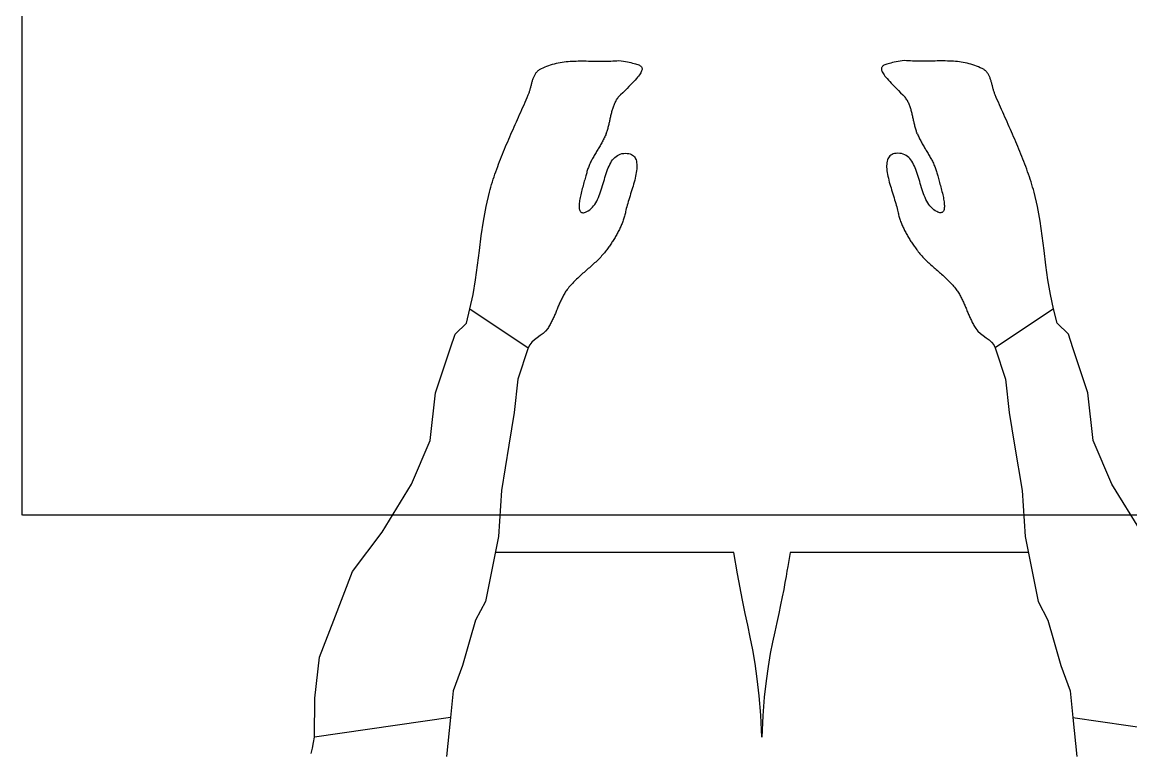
# Model space of a CAD drawing. Header units: millimetres. Extents: x -155 to 94595, y -3153 to 63413.
# Drawn here: x 89565 to 90160, y 43900 to 44292 of the extents above; entities that cross this region are included whole.
import ezdxf

# ---------------------------------------------------------------- set-up
doc = ezdxf.new("R2010")
doc.units = ezdxf.units.MM
doc.linetypes.add('TRATTEGGIATA2', pattern=[0.375, 0.25, -0.125])
doc.layers.add('5', color=1, linetype='TRATTEGGIATA2')
doc.layers.add('int', color=185, linetype='Continuous')

msp = doc.modelspace()

# ---------------------------------------------------------------- linework, layer by layer
at = {"layer": '5'}
msp.add_lwpolyline([(90164.86, 44026.989), (89564.86, 44026.989), (89564.86, 44926.989), (90164.86, 44926.989)], close=True, dxfattribs=at)
at = {"layer": 'int'}
for p, q in [((89843.848, 44266.809), (89844.814, 44267.295)), ((89844.814, 44267.295), (89845.789, 44267.741)), ((89845.789, 44267.741), (89846.775, 44268.151)), ((89846.775, 44268.151), (89847.77, 44268.524)), ((89847.77, 44268.524), (89848.775, 44268.864)), ((89848.775, 44268.864), (89849.788, 44269.17)), ((89849.788, 44269.17), (89850.81, 44269.446)), ((89850.81, 44269.446), (89851.84, 44269.692)), ((89851.84, 44269.692), (89852.877, 44269.91)), ((89852.877, 44269.91), (89853.921, 44270.102)), ((89853.921, 44270.102), (89854.972, 44270.269)), ((89854.972, 44270.269), (89856.03, 44270.413)), ((89856.03, 44270.413), (89857.093, 44270.535)), ((89857.093, 44270.535), (89858.162, 44270.636)), ((89858.162, 44270.636), (89859.235, 44270.719)), ((89859.235, 44270.719), (89860.314, 44270.785)), ((89860.314, 44270.785), (89861.396, 44270.835)), ((89861.396, 44270.835), (89862.482, 44270.872)), ((89862.482, 44270.872), (89863.572, 44270.896)), ((89863.572, 44270.896), (89864.665, 44270.909)), ((89864.665, 44270.909), (89865.76, 44270.913)), ((89865.76, 44270.913), (89866.857, 44270.909)), ((89866.857, 44270.909), (89867.956, 44270.898)), ((89867.956, 44270.898), (89869.056, 44270.883)), ((89869.056, 44270.883), (89870.157, 44270.865)), ((89870.157, 44270.865), (89871.258, 44270.846)), ((89871.258, 44270.846), (89872.359, 44270.826)), ((89872.359, 44270.826), (89873.46, 44270.808)), ((89873.46, 44270.808), (89874.56, 44270.793)), ((89874.56, 44270.793), (89875.659, 44270.783)), ((89875.659, 44270.783), (89876.756, 44270.779)), ((89876.756, 44270.779), (89877.851, 44270.783)), ((89877.851, 44270.783), (89878.944, 44270.796)), ((89878.944, 44270.796), (89880.033, 44270.82)), ((89880.033, 44270.82), (89881.12, 44270.856)), ((89881.12, 44270.856), (89882.202, 44270.906)), ((89882.202, 44270.906), (89883.281, 44270.972)), ((89883.281, 44270.972), (89884.354, 44271.055)), ((89884.354, 44271.055), (89885.423, 44271.157)), ((89885.423, 44271.157), (89886.674, 44270.948)), ((89886.674, 44270.948), (89887.858, 44270.748)), ((89887.858, 44270.748), (89888.977, 44270.556)), ((89888.977, 44270.556), (89890.03, 44270.368)), ((89890.03, 44270.368), (89891.017, 44270.183)), ((89891.017, 44270.183), (89891.938, 44269.999)), ((89891.938, 44269.999), (89892.793, 44269.814)), ((89892.793, 44269.814), (89893.582, 44269.626)), ((89893.582, 44269.626), (89894.305, 44269.433)), ((89894.305, 44269.433), (89894.962, 44269.233)), ((89894.962, 44269.233), (89895.553, 44269.025)), ((89895.553, 44269.025), (89896.077, 44268.805)), ((89896.077, 44268.805), (89896.536, 44268.572)), ((89896.536, 44268.572), (89896.928, 44268.323)), ((89896.928, 44268.323), (89897.254, 44268.058)), ((89897.254, 44268.058), (89897.514, 44267.774)), ((89897.514, 44267.774), (89897.707, 44267.469)), ((89897.707, 44267.469), (89897.834, 44267.141)), ((89897.834, 44267.141), (89897.895, 44266.788)), ((90026.562, 44267.141), (90026.501, 44266.788)), ((90026.689, 44267.469), (90026.562, 44267.141)), ((90026.882, 44267.774), (90026.689, 44267.469)), ((90027.142, 44268.058), (90026.882, 44267.774)), ((90027.468, 44268.323), (90027.142, 44268.058)), ((90027.86, 44268.572), (90027.468, 44268.323)), ((90028.319, 44268.805), (90027.86, 44268.572)), ((90028.843, 44269.025), (90028.319, 44268.805)), ((90029.434, 44269.233), (90028.843, 44269.025)), ((90030.091, 44269.433), (90029.434, 44269.233)), ((90030.814, 44269.626), (90030.091, 44269.433)), ((90031.603, 44269.814), (90030.814, 44269.626)), ((90032.458, 44269.999), (90031.603, 44269.814)), ((90033.379, 44270.183), (90032.458, 44269.999)), ((90034.366, 44270.368), (90033.379, 44270.183)), ((90035.419, 44270.556), (90034.366, 44270.368)), ((90036.538, 44270.748), (90035.419, 44270.556)), ((90037.723, 44270.948), (90036.538, 44270.748)), ((90038.973, 44271.157), (90037.723, 44270.948)), ((90040.042, 44271.055), (90038.973, 44271.157)), ((90041.116, 44270.972), (90040.042, 44271.055)), ((90042.194, 44270.906), (90041.116, 44270.972)), ((90043.276, 44270.856), (90042.194, 44270.906)), ((90044.363, 44270.82), (90043.276, 44270.856)), ((90045.452, 44270.796), (90044.363, 44270.82)), ((90046.545, 44270.783), (90045.452, 44270.796)), ((90047.64, 44270.779), (90046.545, 44270.783)), ((90048.737, 44270.783), (90047.64, 44270.779)), ((90049.836, 44270.793), (90048.737, 44270.783)), ((90050.936, 44270.808), (90049.836, 44270.793)), ((90052.037, 44270.826), (90050.936, 44270.808)), ((90053.138, 44270.846), (90052.037, 44270.826)), ((90054.24, 44270.865), (90053.138, 44270.846)), ((90055.34, 44270.883), (90054.24, 44270.865)), ((90056.441, 44270.898), (90055.34, 44270.883)), ((90057.539, 44270.909), (90056.441, 44270.898)), ((90058.637, 44270.913), (90057.539, 44270.909)), ((90059.732, 44270.909), (90058.637, 44270.913)), ((90060.824, 44270.896), (90059.732, 44270.909)), ((90061.914, 44270.872), (90060.824, 44270.896)), ((90063, 44270.835), (90061.914, 44270.872)), ((90064.083, 44270.785), (90063, 44270.835)), ((90065.161, 44270.719), (90064.083, 44270.785)), ((90066.234, 44270.636), (90065.161, 44270.719)), ((90067.303, 44270.535), (90066.234, 44270.636)), ((90068.366, 44270.413), (90067.303, 44270.535)), ((90069.424, 44270.269), (90068.366, 44270.413)), ((90070.475, 44270.102), (90069.424, 44270.269)), ((90071.519, 44269.91), (90070.475, 44270.102)), ((90072.556, 44269.692), (90071.519, 44269.91)), ((90073.586, 44269.446), (90072.556, 44269.692)), ((90074.608, 44269.17), (90073.586, 44269.446)), ((90075.621, 44268.864), (90074.608, 44269.17)), ((90076.626, 44268.524), (90075.621, 44268.864)), ((90077.621, 44268.151), (90076.626, 44268.524)), ((90078.607, 44267.741), (90077.621, 44268.151)), ((90079.583, 44267.295), (90078.607, 44267.741)), ((90080.548, 44266.809), (90079.583, 44267.295)), ((89839.255, 44261.008), (89839.395, 44261.413)), ((89839.395, 44261.413), (89839.541, 44261.81)), ((89839.541, 44261.81), (89839.696, 44262.201)), ((89839.696, 44262.201), (89839.86, 44262.583)), ((89839.86, 44262.583), (89840.032, 44262.956)), ((89840.032, 44262.956), (89840.215, 44263.32)), ((89840.215, 44263.32), (89840.409, 44263.673)), ((89840.409, 44263.673), (89840.614, 44264.015)), ((89840.614, 44264.015), (89840.831, 44264.344)), ((89840.831, 44264.344), (89841.062, 44264.661)), ((89841.062, 44264.661), (89841.306, 44264.964)), ((89841.306, 44264.964), (89841.565, 44265.253)), ((89841.565, 44265.253), (89841.839, 44265.527)), ((89841.839, 44265.527), (89842.13, 44265.785)), ((89842.13, 44265.785), (89842.437, 44266.026)), ((89842.437, 44266.026), (89842.761, 44266.25)), ((89842.761, 44266.25), (89843.104, 44266.456)), ((89843.104, 44266.456), (89843.467, 44266.642)), ((89843.467, 44266.642), (89843.848, 44266.809)), ((89894.846, 44261.442), (89894.174, 44260.681)), ((89895.45, 44262.155), (89894.846, 44261.442)), ((89895.988, 44262.823), (89895.45, 44262.155)), ((89896.459, 44263.448), (89895.988, 44262.823)), ((89896.864, 44264.032), (89896.459, 44263.448)), ((89897.202, 44264.577), (89896.864, 44264.032)), ((89897.474, 44265.086), (89897.202, 44264.577)), ((89897.679, 44265.559), (89897.474, 44265.086)), ((89897.817, 44265.999), (89897.679, 44265.559)), ((89897.889, 44266.408), (89897.817, 44265.999)), ((89897.895, 44266.788), (89897.889, 44266.408)), ((90026.501, 44266.788), (90026.507, 44266.408)), ((90026.507, 44266.408), (90026.579, 44265.999)), ((90026.579, 44265.999), (90026.718, 44265.559)), ((90026.718, 44265.559), (90026.923, 44265.086)), ((90026.923, 44265.086), (90027.194, 44264.577)), ((90027.194, 44264.577), (90027.532, 44264.032)), ((90027.532, 44264.032), (90027.937, 44263.448)), ((90027.937, 44263.448), (90028.408, 44262.823)), ((90028.408, 44262.823), (90028.946, 44262.155)), ((90028.946, 44262.155), (90029.551, 44261.442)), ((90029.551, 44261.442), (90030.222, 44260.681)), ((90080.93, 44266.642), (90080.548, 44266.809)), ((90081.292, 44266.456), (90080.93, 44266.642)), ((90081.635, 44266.25), (90081.292, 44266.456)), ((90081.959, 44266.026), (90081.635, 44266.25)), ((90082.266, 44265.785), (90081.959, 44266.026)), ((90082.557, 44265.527), (90082.266, 44265.785)), ((90082.831, 44265.253), (90082.557, 44265.527)), ((90083.09, 44264.964), (90082.831, 44265.253)), ((90083.334, 44264.661), (90083.09, 44264.964)), ((90083.565, 44264.344), (90083.334, 44264.661)), ((90083.782, 44264.015), (90083.565, 44264.344)), ((90083.988, 44263.673), (90083.782, 44264.015)), ((90084.181, 44263.32), (90083.988, 44263.673)), ((90084.364, 44262.956), (90084.181, 44263.32)), ((90084.537, 44262.583), (90084.364, 44262.956)), ((90084.7, 44262.201), (90084.537, 44262.583)), ((90084.855, 44261.81), (90084.7, 44262.201)), ((90085.002, 44261.413), (90084.855, 44261.81)), ((90085.141, 44261.008), (90085.002, 44261.413)), ((89837.622, 44255.075), (89837.742, 44255.492)), ((89837.742, 44255.492), (89837.857, 44255.914)), ((89837.857, 44255.914), (89837.97, 44256.338)), ((89837.97, 44256.338), (89838.082, 44256.765)), ((89838.082, 44256.765), (89838.192, 44257.194)), ((89838.192, 44257.194), (89838.301, 44257.624)), ((89838.301, 44257.624), (89838.412, 44258.054)), ((89838.412, 44258.054), (89838.523, 44258.484)), ((89838.523, 44258.484), (89838.636, 44258.912)), ((89838.636, 44258.912), (89838.751, 44259.339)), ((89838.751, 44259.339), (89838.87, 44259.762)), ((89838.87, 44259.762), (89838.993, 44260.182)), ((89838.993, 44260.182), (89839.121, 44260.598)), ((89839.121, 44260.598), (89839.255, 44261.008)), ((89889.817, 44256.106), (89888.745, 44255.021)), ((89890.822, 44257.131), (89889.817, 44256.106)), ((89891.76, 44258.099), (89890.822, 44257.131)), ((89892.632, 44259.012), (89891.76, 44258.099)), ((89893.436, 44259.872), (89892.632, 44259.012)), ((89894.174, 44260.681), (89893.436, 44259.872)), ((90030.222, 44260.681), (90030.96, 44259.872)), ((90030.96, 44259.872), (90031.765, 44259.012)), ((90031.765, 44259.012), (90032.636, 44258.099)), ((90032.636, 44258.099), (90033.574, 44257.131)), ((90033.574, 44257.131), (90034.579, 44256.106)), ((90034.579, 44256.106), (90035.651, 44255.021)), ((90085.275, 44260.598), (90085.141, 44261.008)), ((90085.403, 44260.182), (90085.275, 44260.598)), ((90085.526, 44259.762), (90085.403, 44260.182)), ((90085.645, 44259.339), (90085.526, 44259.762)), ((90085.76, 44258.912), (90085.645, 44259.339)), ((90085.873, 44258.484), (90085.76, 44258.912)), ((90085.985, 44258.054), (90085.873, 44258.484)), ((90086.095, 44257.624), (90085.985, 44258.054)), ((90086.204, 44257.194), (90086.095, 44257.624)), ((90086.314, 44256.765), (90086.204, 44257.194)), ((90086.426, 44256.338), (90086.314, 44256.765)), ((90086.539, 44255.914), (90086.426, 44256.338)), ((90086.655, 44255.492), (90086.539, 44255.914)), ((90086.774, 44255.075), (90086.655, 44255.492)), ((89835.07, 44248.728), (89835.649, 44250.051)), ((89835.649, 44250.051), (89836.224, 44251.376)), ((89836.224, 44251.376), (89836.794, 44252.701)), ((89836.794, 44252.701), (89836.95, 44253.078)), ((89836.95, 44253.078), (89837.097, 44253.463)), ((89837.097, 44253.463), (89837.237, 44253.856)), ((89837.237, 44253.856), (89837.371, 44254.256)), ((89837.371, 44254.256), (89837.499, 44254.663)), ((89837.499, 44254.663), (89837.622, 44255.075)), ((89883.725, 44249.162), (89883.975, 44249.623)), ((89883.975, 44249.623), (89884.24, 44250.077)), ((89884.24, 44250.077), (89884.52, 44250.524)), ((89884.52, 44250.524), (89884.815, 44250.964)), ((89884.815, 44250.964), (89885.127, 44251.395)), ((89886.4, 44252.668), (89885.127, 44251.395)), ((89887.606, 44253.876), (89886.4, 44252.668)), ((89888.745, 44255.021), (89887.606, 44253.876)), ((90035.651, 44255.021), (90036.79, 44253.876)), ((90036.79, 44253.876), (90037.996, 44252.668)), ((90037.996, 44252.668), (90039.269, 44251.395)), ((90039.581, 44250.964), (90039.269, 44251.395)), ((90039.877, 44250.524), (90039.581, 44250.964)), ((90040.156, 44250.077), (90039.877, 44250.524)), ((90040.421, 44249.623), (90040.156, 44250.077)), ((90040.672, 44249.162), (90040.421, 44249.623)), ((90086.897, 44254.663), (90086.774, 44255.075)), ((90087.025, 44254.256), (90086.897, 44254.663)), ((90087.159, 44253.856), (90087.025, 44254.256)), ((90087.299, 44253.463), (90087.159, 44253.856)), ((90087.446, 44253.078), (90087.299, 44253.463)), ((90087.602, 44252.701), (90087.446, 44253.078)), ((90088.172, 44251.376), (90087.602, 44252.701)), ((90088.747, 44250.051), (90088.172, 44251.376)), ((90089.326, 44248.728), (90088.747, 44250.051)), ((89832.139, 44242.121), (89832.729, 44243.441)), ((89832.729, 44243.441), (89833.318, 44244.762)), ((89833.318, 44244.762), (89833.904, 44246.083)), ((89833.904, 44246.083), (89834.489, 44247.405)), ((89834.489, 44247.405), (89835.07, 44248.728)), ((89881.575, 44243.216), (89881.709, 44243.733)), ((89881.709, 44243.733), (89881.85, 44244.248)), ((89881.85, 44244.248), (89881.996, 44244.759)), ((89881.996, 44244.759), (89882.15, 44245.267)), ((89882.15, 44245.267), (89882.312, 44245.771)), ((89882.312, 44245.771), (89882.482, 44246.271)), ((89882.482, 44246.271), (89882.662, 44246.766)), ((89882.662, 44246.766), (89882.852, 44247.256)), ((89882.852, 44247.256), (89883.052, 44247.741)), ((89883.052, 44247.741), (89883.264, 44248.221)), ((89883.264, 44248.221), (89883.488, 44248.695)), ((89883.488, 44248.695), (89883.725, 44249.162)), ((90040.908, 44248.695), (90040.672, 44249.162)), ((90041.132, 44248.221), (90040.908, 44248.695)), ((90041.344, 44247.741), (90041.132, 44248.221)), ((90041.544, 44247.256), (90041.344, 44247.741)), ((90041.734, 44246.766), (90041.544, 44247.256)), ((90041.914, 44246.271), (90041.734, 44246.766)), ((90042.084, 44245.771), (90041.914, 44246.271)), ((90042.246, 44245.267), (90042.084, 44245.771)), ((90042.4, 44244.759), (90042.246, 44245.267)), ((90042.546, 44244.248), (90042.4, 44244.759)), ((90042.687, 44243.733), (90042.546, 44244.248)), ((90042.822, 44243.216), (90042.687, 44243.733)), ((90089.907, 44247.405), (90089.326, 44248.728)), ((90090.492, 44246.083), (90089.907, 44247.405)), ((90091.079, 44244.762), (90090.492, 44246.083)), ((90091.667, 44243.441), (90091.079, 44244.762)), ((90092.257, 44242.121), (90091.667, 44243.441)), ((89829.778, 44236.839), (89830.368, 44238.16)), ((89830.368, 44238.16), (89830.958, 44239.48)), ((89830.958, 44239.48), (89831.549, 44240.801)), ((89831.549, 44240.801), (89832.139, 44242.121)), ((89880.14, 44236.91), (89880.263, 44237.435)), ((89880.263, 44237.435), (89880.383, 44237.961)), ((89880.383, 44237.961), (89880.5, 44238.488)), ((89880.5, 44238.488), (89880.616, 44239.016)), ((89880.616, 44239.016), (89880.731, 44239.544)), ((89880.731, 44239.544), (89880.846, 44240.071)), ((89880.846, 44240.071), (89880.961, 44240.599)), ((89880.961, 44240.599), (89881.078, 44241.125)), ((89881.078, 44241.125), (89881.198, 44241.65)), ((89881.198, 44241.65), (89881.319, 44242.174)), ((89881.319, 44242.174), (89881.445, 44242.696)), ((89881.445, 44242.696), (89881.575, 44243.216)), ((90042.951, 44242.696), (90042.822, 44243.216)), ((90043.077, 44242.174), (90042.951, 44242.696)), ((90043.199, 44241.65), (90043.077, 44242.174)), ((90043.318, 44241.125), (90043.199, 44241.65)), ((90043.435, 44240.599), (90043.318, 44241.125)), ((90043.55, 44240.071), (90043.435, 44240.599)), ((90043.665, 44239.544), (90043.55, 44240.071)), ((90043.78, 44239.016), (90043.665, 44239.544)), ((90043.896, 44238.488), (90043.78, 44239.016)), ((90044.014, 44237.961), (90043.896, 44238.488)), ((90044.133, 44237.435), (90044.014, 44237.961)), ((90044.256, 44236.91), (90044.133, 44237.435)), ((90092.847, 44240.801), (90092.257, 44242.121)), ((90093.438, 44239.48), (90092.847, 44240.801)), ((90094.028, 44238.16), (90093.438, 44239.48)), ((90094.618, 44236.839), (90094.028, 44238.16)), ((89826.857, 44230.223), (89827.436, 44231.548)), ((89827.436, 44231.548), (89828.018, 44232.872)), ((89828.018, 44232.872), (89828.603, 44234.195)), ((89828.603, 44234.195), (89829.189, 44235.517)), ((89829.189, 44235.517), (89829.778, 44236.839)), ((89878.596, 44231.801), (89878.368, 44231.246)), ((89878.596, 44231.801), (89878.787, 44232.295)), ((89878.787, 44232.295), (89878.968, 44232.794)), ((89878.968, 44232.794), (89879.14, 44233.297)), ((89879.14, 44233.297), (89879.304, 44233.804)), ((89879.304, 44233.804), (89879.459, 44234.315)), ((89879.459, 44234.315), (89879.607, 44234.828)), ((89879.607, 44234.828), (89879.748, 44235.345)), ((89879.748, 44235.345), (89879.884, 44235.865)), ((89879.884, 44235.865), (89880.014, 44236.386)), ((89880.014, 44236.386), (89880.14, 44236.91)), ((90044.382, 44236.386), (90044.256, 44236.91)), ((90044.512, 44235.865), (90044.382, 44236.386)), ((90044.648, 44235.345), (90044.512, 44235.865)), ((90044.789, 44234.828), (90044.648, 44235.345)), ((90044.937, 44234.315), (90044.789, 44234.828)), ((90045.093, 44233.804), (90044.937, 44234.315)), ((90045.256, 44233.297), (90045.093, 44233.804)), ((90045.428, 44232.794), (90045.256, 44233.297)), ((90045.609, 44232.295), (90045.428, 44232.794)), ((90045.8, 44231.801), (90045.609, 44232.295)), ((90045.8, 44231.801), (90046.028, 44231.246)), ((90095.207, 44235.517), (90094.618, 44236.839)), ((90095.794, 44234.195), (90095.207, 44235.517)), ((90096.378, 44232.872), (90095.794, 44234.195)), ((90096.961, 44231.548), (90096.378, 44232.872)), ((90097.54, 44230.223), (90096.961, 44231.548)), ((89824.582, 44224.907), (89825.143, 44226.238)), ((89825.143, 44226.238), (89825.71, 44227.568)), ((89825.71, 44227.568), (89826.281, 44228.896)), ((89826.281, 44228.896), (89826.857, 44230.223)), ((89875.633, 44225.894), (89875.329, 44225.372)), ((89875.934, 44226.418), (89875.633, 44225.894)), ((89876.23, 44226.943), (89875.934, 44226.418)), ((89876.522, 44227.471), (89876.23, 44226.943)), ((89876.808, 44228.001), (89876.522, 44227.471)), ((89877.087, 44228.533), (89876.808, 44228.001)), ((89877.36, 44229.069), (89877.087, 44228.533)), ((89877.625, 44229.608), (89877.36, 44229.069)), ((89877.882, 44230.15), (89877.625, 44229.608)), ((89878.129, 44230.696), (89877.882, 44230.15)), ((89878.368, 44231.246), (89878.129, 44230.696)), ((90046.028, 44231.246), (90046.267, 44230.696)), ((90046.267, 44230.696), (90046.515, 44230.15)), ((90046.515, 44230.15), (90046.771, 44229.608)), ((90046.771, 44229.608), (90047.036, 44229.069)), ((90047.036, 44229.069), (90047.309, 44228.533)), ((90047.309, 44228.533), (90047.588, 44228.001)), ((90047.588, 44228.001), (90047.874, 44227.471)), ((90047.874, 44227.471), (90048.166, 44226.943)), ((90048.166, 44226.943), (90048.462, 44226.418)), ((90048.462, 44226.418), (90048.763, 44225.894)), ((90048.763, 44225.894), (90049.067, 44225.372)), ((90098.115, 44228.896), (90097.54, 44230.223)), ((90098.686, 44227.568), (90098.115, 44228.896)), ((90099.253, 44226.238), (90098.686, 44227.568)), ((90099.815, 44224.907), (90099.253, 44226.238)), ((89821.866, 44218.217), (89822.395, 44219.56)), ((89822.395, 44219.56), (89822.932, 44220.9)), ((89822.932, 44220.9), (89823.475, 44222.238)), ((89823.475, 44222.238), (89824.025, 44223.574)), ((89824.025, 44223.574), (89824.582, 44224.907)), ((89871.929, 44219.66), (89871.632, 44219.136)), ((89872.23, 44220.182), (89871.929, 44219.66)), ((89872.534, 44220.703), (89872.23, 44220.182)), ((89872.842, 44221.222), (89872.534, 44220.703)), ((89873.151, 44221.741), (89872.842, 44221.222)), ((89873.463, 44222.259), (89873.151, 44221.741)), ((89873.775, 44222.777), (89873.463, 44222.259)), ((89874.088, 44223.295), (89873.775, 44222.777)), ((89874.4, 44223.814), (89874.088, 44223.295)), ((89874.712, 44224.332), (89874.4, 44223.814)), ((89875.021, 44224.852), (89874.712, 44224.332)), ((89875.329, 44225.372), (89875.021, 44224.852)), ((89883.26, 44219.138), (89883.921, 44219.698)), ((89883.921, 44219.698), (89884.631, 44220.183)), ((89884.631, 44220.183), (89885.395, 44220.591)), ((89885.395, 44220.591), (89886.215, 44220.917)), ((89886.215, 44220.917), (89887.094, 44221.154)), ((89887.094, 44221.154), (89888.037, 44221.301)), ((89888.037, 44221.301), (89889.046, 44221.35)), ((89889.046, 44221.35), (89889.966, 44221.309)), ((89889.966, 44221.309), (89890.798, 44221.188)), ((89890.798, 44221.188), (89891.545, 44220.991)), ((89891.545, 44220.991), (89892.212, 44220.72)), ((89892.212, 44220.72), (89892.8, 44220.379)), ((89892.8, 44220.379), (89893.313, 44219.97)), ((89893.313, 44219.97), (89893.755, 44219.498)), ((89893.755, 44219.498), (89894.128, 44218.966)), ((90030.641, 44219.498), (90030.268, 44218.966)), ((90031.083, 44219.97), (90030.641, 44219.498)), ((90031.596, 44220.379), (90031.083, 44219.97)), ((90032.184, 44220.72), (90031.596, 44220.379)), ((90032.851, 44220.991), (90032.184, 44220.72)), ((90033.598, 44221.188), (90032.851, 44220.991)), ((90034.43, 44221.309), (90033.598, 44221.188)), ((90035.35, 44221.35), (90034.43, 44221.309)), ((90036.359, 44221.301), (90035.35, 44221.35)), ((90037.302, 44221.154), (90036.359, 44221.301)), ((90038.182, 44220.917), (90037.302, 44221.154)), ((90039.001, 44220.591), (90038.182, 44220.917)), ((90039.765, 44220.183), (90039.001, 44220.591)), ((90040.475, 44219.698), (90039.765, 44220.183)), ((90041.136, 44219.138), (90040.475, 44219.698)), ((90049.067, 44225.372), (90049.375, 44224.852)), ((90049.375, 44224.852), (90049.684, 44224.332)), ((90049.684, 44224.332), (90049.996, 44223.814)), ((90049.996, 44223.814), (90050.308, 44223.295)), ((90050.308, 44223.295), (90050.621, 44222.777)), ((90050.621, 44222.777), (90050.933, 44222.259)), ((90050.933, 44222.259), (90051.245, 44221.741)), ((90051.245, 44221.741), (90051.554, 44221.222)), ((90051.554, 44221.222), (90051.862, 44220.703)), ((90051.862, 44220.703), (90052.166, 44220.182)), ((90052.166, 44220.182), (90052.467, 44219.66)), ((90052.467, 44219.66), (90052.764, 44219.136)), ((90100.371, 44223.574), (90099.815, 44224.907)), ((90100.921, 44222.238), (90100.371, 44223.574)), ((90101.464, 44220.9), (90100.921, 44222.238)), ((90102.001, 44219.56), (90101.464, 44220.9)), ((90102.53, 44218.217), (90102.001, 44219.56)), ((89819.835, 44212.816), (89820.329, 44214.171)), ((89820.329, 44214.171), (89820.833, 44215.523)), ((89820.833, 44215.523), (89821.345, 44216.871)), ((89821.345, 44216.871), (89821.866, 44218.217)), ((89869.047, 44213.749), (89868.841, 44213.19)), ((89869.264, 44214.304), (89869.047, 44213.749)), ((89869.493, 44214.855), (89869.264, 44214.304)), ((89869.731, 44215.401), (89869.493, 44214.855)), ((89869.979, 44215.944), (89869.731, 44215.401)), ((89870.236, 44216.483), (89869.979, 44215.944)), ((89870.502, 44217.019), (89870.236, 44216.483)), ((89870.775, 44217.552), (89870.502, 44217.019)), ((89871.054, 44218.083), (89870.775, 44217.552)), ((89871.341, 44218.61), (89871.054, 44218.083)), ((89871.632, 44219.136), (89871.341, 44218.61)), ((89879.358, 44212.573), (89879.743, 44213.554)), ((89879.743, 44213.554), (89880.15, 44214.499)), ((89880.15, 44214.499), (89880.584, 44215.402)), ((89880.584, 44215.402), (89881.047, 44216.259)), ((89881.047, 44216.259), (89881.543, 44217.066)), ((89881.543, 44217.066), (89882.075, 44217.818)), ((89882.075, 44217.818), (89882.646, 44218.51)), ((89882.646, 44218.51), (89883.26, 44219.138)), ((89894.128, 44218.966), (89894.436, 44218.376)), ((89894.436, 44218.376), (89894.681, 44217.732)), ((89894.681, 44217.732), (89894.868, 44217.037)), ((89894.868, 44217.037), (89894.998, 44216.294)), ((89894.998, 44216.294), (89895.076, 44215.507)), ((89895.087, 44213.812), (89895.026, 44212.911)), ((89895.076, 44215.507), (89895.105, 44214.679)), ((89895.105, 44214.679), (89895.087, 44213.812)), ((90029.32, 44215.507), (90029.291, 44214.679)), ((90029.291, 44214.679), (90029.309, 44213.812)), ((90029.309, 44213.812), (90029.37, 44212.911)), ((90029.398, 44216.294), (90029.32, 44215.507)), ((90029.528, 44217.037), (90029.398, 44216.294)), ((90029.715, 44217.732), (90029.528, 44217.037)), ((90029.96, 44218.376), (90029.715, 44217.732)), ((90030.268, 44218.966), (90029.96, 44218.376)), ((90041.75, 44218.51), (90041.136, 44219.138)), ((90042.322, 44217.818), (90041.75, 44218.51)), ((90042.854, 44217.066), (90042.322, 44217.818)), ((90043.349, 44216.259), (90042.854, 44217.066)), ((90043.812, 44215.402), (90043.349, 44216.259)), ((90044.246, 44214.499), (90043.812, 44215.402)), ((90044.654, 44213.554), (90044.246, 44214.499)), ((90045.038, 44212.573), (90044.654, 44213.554)), ((90052.764, 44219.136), (90053.056, 44218.61)), ((90053.056, 44218.61), (90053.342, 44218.083)), ((90053.342, 44218.083), (90053.621, 44217.552)), ((90053.621, 44217.552), (90053.894, 44217.019)), ((90053.894, 44217.019), (90054.16, 44216.483)), ((90054.16, 44216.483), (90054.417, 44215.944)), ((90054.417, 44215.944), (90054.665, 44215.401)), ((90054.665, 44215.401), (90054.904, 44214.855)), ((90054.904, 44214.855), (90055.132, 44214.304)), ((90055.132, 44214.304), (90055.349, 44213.749)), ((90055.349, 44213.749), (90055.555, 44213.19)), ((90103.051, 44216.871), (90102.53, 44218.217)), ((90103.563, 44215.523), (90103.051, 44216.871)), ((90104.067, 44214.171), (90103.563, 44215.523)), ((90104.561, 44212.816), (90104.067, 44214.171)), ((89817.963, 44207.361), (89818.415, 44208.73)), ((89818.415, 44208.73), (89818.877, 44210.096)), ((89818.877, 44210.096), (89819.351, 44211.458)), ((89819.351, 44211.458), (89819.835, 44212.816)), ((89867.296, 44207.795), (89867.091, 44207.077)), ((89867.492, 44208.486), (89867.296, 44207.795)), ((89867.677, 44209.145), (89867.492, 44208.486)), ((89867.849, 44209.77), (89867.677, 44209.145)), ((89868.006, 44210.356), (89867.849, 44209.77)), ((89868.145, 44210.9), (89868.006, 44210.356)), ((89868.299, 44211.481), (89868.145, 44210.9)), ((89868.466, 44212.056), (89868.299, 44211.481)), ((89868.647, 44212.625), (89868.466, 44212.056)), ((89868.841, 44213.19), (89868.647, 44212.625)), ((89877.655, 44207.28), (89877.977, 44208.375)), ((89877.977, 44208.375), (89878.305, 44209.456)), ((89878.305, 44209.456), (89878.642, 44210.52)), ((89878.642, 44210.52), (89878.992, 44211.56)), ((89878.992, 44211.56), (89879.358, 44212.573)), ((89894.187, 44207.997), (89893.934, 44206.955)), ((89894.415, 44209.024), (89894.187, 44207.997)), ((89894.617, 44210.032), (89894.415, 44209.024)), ((89894.788, 44211.018), (89894.617, 44210.032)), ((89894.925, 44211.979), (89894.788, 44211.018)), ((89895.026, 44212.911), (89894.925, 44211.979)), ((90029.37, 44212.911), (90029.471, 44211.979)), ((90029.471, 44211.979), (90029.608, 44211.018)), ((90029.608, 44211.018), (90029.779, 44210.032)), ((90029.779, 44210.032), (90029.981, 44209.024)), ((90029.981, 44209.024), (90030.209, 44207.997)), ((90030.209, 44207.997), (90030.462, 44206.955)), ((90045.404, 44211.56), (90045.038, 44212.573)), ((90045.754, 44210.52), (90045.404, 44211.56)), ((90046.091, 44209.456), (90045.754, 44210.52)), ((90046.419, 44208.375), (90046.091, 44209.456)), ((90046.741, 44207.28), (90046.419, 44208.375)), ((90055.555, 44213.19), (90055.749, 44212.625)), ((90055.749, 44212.625), (90055.93, 44212.056)), ((90055.93, 44212.056), (90056.098, 44211.481)), ((90056.098, 44211.481), (90056.251, 44210.9)), ((90056.251, 44210.9), (90056.391, 44210.356)), ((90056.391, 44210.356), (90056.547, 44209.77)), ((90056.547, 44209.77), (90056.719, 44209.145)), ((90056.719, 44209.145), (90056.904, 44208.486)), ((90056.904, 44208.486), (90057.1, 44207.795)), ((90057.1, 44207.795), (90057.305, 44207.077)), ((90105.045, 44211.458), (90104.561, 44212.816)), ((90105.519, 44210.096), (90105.045, 44211.458)), ((90105.982, 44208.73), (90105.519, 44210.096)), ((90106.433, 44207.361), (90105.982, 44208.73)), ((89815.894, 44200.45), (89816.281, 44201.841)), ((89816.281, 44201.841), (89816.682, 44203.228)), ((89816.682, 44203.228), (89817.096, 44204.61)), ((89817.096, 44204.61), (89817.524, 44205.987)), ((89817.524, 44205.987), (89817.963, 44207.361)), ((89865.779, 44202.369), (89865.566, 44201.55)), ((89865.998, 44203.184), (89865.779, 44202.369)), ((89866.219, 44203.991), (89865.998, 44203.184)), ((89866.44, 44204.787), (89866.219, 44203.991)), ((89866.661, 44205.569), (89866.44, 44204.787)), ((89866.879, 44206.334), (89866.661, 44205.569)), ((89867.091, 44207.077), (89866.879, 44206.334)), ((89875.654, 44200.68), (89876.012, 44201.76)), ((89876.012, 44201.76), (89876.356, 44202.855)), ((89876.356, 44202.855), (89876.689, 44203.958)), ((89876.689, 44203.958), (89877.014, 44205.067)), ((89877.014, 44205.067), (89877.335, 44206.175)), ((89877.335, 44206.175), (89877.655, 44207.28)), ((89892.421, 44201.626), (89892.091, 44200.559)), ((89892.747, 44202.697), (89892.421, 44201.626)), ((89893.064, 44203.768), (89892.747, 44202.697)), ((89893.369, 44204.837), (89893.064, 44203.768)), ((89893.66, 44205.901), (89893.369, 44204.837)), ((89893.934, 44206.955), (89893.66, 44205.901)), ((90030.462, 44206.955), (90030.736, 44205.901)), ((90030.736, 44205.901), (90031.027, 44204.837)), ((90031.027, 44204.837), (90031.333, 44203.768)), ((90031.333, 44203.768), (90031.65, 44202.697)), ((90031.65, 44202.697), (90031.975, 44201.626)), ((90031.975, 44201.626), (90032.305, 44200.559)), ((90047.061, 44206.175), (90046.741, 44207.28)), ((90047.382, 44205.067), (90047.061, 44206.175)), ((90047.707, 44203.958), (90047.382, 44205.067)), ((90048.04, 44202.855), (90047.707, 44203.958)), ((90048.384, 44201.76), (90048.04, 44202.855)), ((90048.742, 44200.68), (90048.384, 44201.76)), ((90057.305, 44207.077), (90057.518, 44206.334)), ((90057.518, 44206.334), (90057.735, 44205.569)), ((90057.735, 44205.569), (90057.956, 44204.787)), ((90057.956, 44204.787), (90058.177, 44203.991)), ((90058.177, 44203.991), (90058.399, 44203.184)), ((90058.399, 44203.184), (90058.617, 44202.369)), ((90058.617, 44202.369), (90058.83, 44201.55)), ((90106.873, 44205.987), (90106.433, 44207.361)), ((90107.3, 44204.61), (90106.873, 44205.987)), ((90107.714, 44203.228), (90107.3, 44204.61)), ((90108.115, 44201.841), (90107.714, 44203.228)), ((90108.502, 44200.45), (90108.115, 44201.841)), ((89814.054, 44192.725), (89815.894, 44200.45)), ((89864.369, 44195.989), (89864.264, 44195.261)), ((89864.494, 44196.741), (89864.369, 44195.989)), ((89864.638, 44197.513), (89864.494, 44196.741)), ((89864.798, 44198.302), (89864.638, 44197.513)), ((89864.973, 44199.103), (89864.798, 44198.302)), ((89865.161, 44199.914), (89864.973, 44199.103)), ((89865.359, 44200.73), (89865.161, 44199.914)), ((89865.566, 44201.55), (89865.359, 44200.73)), ((89873.528, 44195.649), (89874.009, 44196.59)), ((89874.009, 44196.59), (89874.459, 44197.569)), ((89874.459, 44197.569), (89874.881, 44198.58)), ((89874.881, 44198.58), (89875.278, 44199.618)), ((89875.278, 44199.618), (89875.654, 44200.68)), ((89890.786, 44196.394), (89890.479, 44195.395)), ((89891.104, 44197.413), (89890.786, 44196.394)), ((89891.429, 44198.449), (89891.104, 44197.413)), ((89891.76, 44199.499), (89891.429, 44198.449)), ((89892.091, 44200.559), (89891.76, 44199.499)), ((90032.305, 44200.559), (90032.636, 44199.499)), ((90032.636, 44199.499), (90032.967, 44198.449)), ((90032.967, 44198.449), (90033.292, 44197.413)), ((90033.292, 44197.413), (90033.61, 44196.394)), ((90033.61, 44196.394), (90033.917, 44195.395)), ((90049.118, 44199.618), (90048.742, 44200.68)), ((90049.516, 44198.58), (90049.118, 44199.618)), ((90049.937, 44197.569), (90049.516, 44198.58)), ((90050.387, 44196.59), (90049.937, 44197.569)), ((90050.869, 44195.649), (90050.387, 44196.59)), ((90058.83, 44201.55), (90059.037, 44200.73)), ((90059.037, 44200.73), (90059.236, 44199.914)), ((90059.236, 44199.914), (90059.423, 44199.103)), ((90059.423, 44199.103), (90059.598, 44198.302)), ((90059.598, 44198.302), (90059.758, 44197.513)), ((90059.758, 44197.513), (90059.902, 44196.741)), ((90059.902, 44196.741), (90060.027, 44195.989)), ((90060.027, 44195.989), (90060.132, 44195.261)), ((90110.342, 44192.725), (90108.502, 44200.45)), ((89812.63, 44184.913), (89814.054, 44192.725)), ((89864.093, 44193.247), (89864.09, 44192.645)), ((89864.09, 44192.645), (89864.118, 44192.084)), ((89864.124, 44193.886), (89864.093, 44193.247)), ((89864.118, 44192.084), (89864.178, 44191.566)), ((89864.182, 44194.558), (89864.124, 44193.886)), ((89864.178, 44191.566), (89864.273, 44191.095)), ((89864.264, 44195.261), (89864.182, 44194.558)), ((89864.273, 44191.095), (89864.403, 44190.675)), ((89864.403, 44190.675), (89864.573, 44190.308)), ((89864.573, 44190.308), (89864.782, 44189.999)), ((89864.782, 44189.999), (89865.034, 44189.751)), ((89865.034, 44189.751), (89865.33, 44189.566)), ((89866.995, 44189.539), (89867.542, 44189.727)), ((89867.542, 44189.727), (89868.145, 44189.999)), ((89868.145, 44189.999), (89868.999, 44190.48)), ((89868.999, 44190.48), (89869.794, 44191.034)), ((89869.794, 44191.034), (89870.534, 44191.657)), ((89870.534, 44191.657), (89871.222, 44192.344)), ((89871.222, 44192.344), (89871.862, 44193.092)), ((89871.862, 44193.092), (89872.458, 44193.895)), ((89872.458, 44193.895), (89873.012, 44194.749)), ((89873.012, 44194.749), (89873.528, 44195.649)), ((89889.046, 44189.999), (89888.922, 44189.41)), ((89889.22, 44190.811), (89889.046, 44189.999)), ((89889.425, 44191.662), (89889.22, 44190.811)), ((89889.656, 44192.549), (89889.425, 44191.662)), ((89889.911, 44193.469), (89889.656, 44192.549)), ((89890.186, 44194.418), (89889.911, 44193.469)), ((89890.479, 44195.395), (89890.186, 44194.418)), ((90033.917, 44195.395), (90034.21, 44194.418)), ((90034.21, 44194.418), (90034.485, 44193.469)), ((90034.485, 44193.469), (90034.74, 44192.549)), ((90034.74, 44192.549), (90034.972, 44191.662)), ((90034.972, 44191.662), (90035.176, 44190.811)), ((90035.176, 44190.811), (90035.35, 44189.999)), ((90035.35, 44189.999), (90035.474, 44189.41)), ((90051.384, 44194.749), (90050.869, 44195.649)), ((90051.938, 44193.895), (90051.384, 44194.749)), ((90052.534, 44193.092), (90051.938, 44193.895)), ((90053.174, 44192.344), (90052.534, 44193.092)), ((90053.863, 44191.657), (90053.174, 44192.344)), ((90054.603, 44191.034), (90053.863, 44191.657)), ((90055.397, 44190.48), (90054.603, 44191.034)), ((90056.251, 44189.999), (90055.397, 44190.48)), ((90056.854, 44189.727), (90056.251, 44189.999)), ((90057.401, 44189.539), (90056.854, 44189.727)), ((90059.362, 44189.751), (90059.066, 44189.566)), ((90059.614, 44189.999), (90059.362, 44189.751)), ((90059.824, 44190.308), (90059.614, 44189.999)), ((90059.993, 44190.675), (90059.824, 44190.308)), ((90060.123, 44191.095), (90059.993, 44190.675)), ((90060.218, 44191.566), (90060.123, 44191.095)), ((90060.132, 44195.261), (90060.214, 44194.558)), ((90060.214, 44194.558), (90060.272, 44193.886)), ((90060.278, 44192.084), (90060.218, 44191.566)), ((90060.272, 44193.886), (90060.303, 44193.247)), ((90060.306, 44192.645), (90060.278, 44192.084)), ((90060.303, 44193.247), (90060.306, 44192.645)), ((90111.766, 44184.913), (90110.342, 44192.725)), ((89811.491, 44177.042), (89812.63, 44184.913)), ((89865.33, 44189.566), (89865.672, 44189.45)), ((89865.672, 44189.45), (89866.062, 44189.404)), ((89866.062, 44189.404), (89866.503, 44189.433)), ((89866.503, 44189.433), (89866.995, 44189.539)), ((89887.371, 44184.23), (89887.154, 44183.669)), ((89887.58, 44184.795), (89887.371, 44184.23)), ((89887.78, 44185.362), (89887.58, 44184.795)), ((89887.971, 44185.931), (89887.78, 44185.362)), ((89888.154, 44186.504), (89887.971, 44185.931)), ((89888.327, 44187.08), (89888.154, 44186.504)), ((89888.491, 44187.658), (89888.327, 44187.08)), ((89888.645, 44188.239), (89888.491, 44187.658)), ((89888.789, 44188.823), (89888.645, 44188.239)), ((89888.922, 44189.41), (89888.789, 44188.823)), ((90035.474, 44189.41), (90035.607, 44188.823)), ((90035.607, 44188.823), (90035.752, 44188.239)), ((90035.752, 44188.239), (90035.905, 44187.658)), ((90035.905, 44187.658), (90036.069, 44187.08)), ((90036.069, 44187.08), (90036.242, 44186.504)), ((90036.242, 44186.504), (90036.425, 44185.931)), ((90036.425, 44185.931), (90036.616, 44185.362)), ((90036.616, 44185.362), (90036.816, 44184.795)), ((90036.816, 44184.795), (90037.025, 44184.23)), ((90037.025, 44184.23), (90037.242, 44183.669)), ((90057.893, 44189.433), (90057.401, 44189.539)), ((90058.334, 44189.404), (90057.893, 44189.433)), ((90058.724, 44189.45), (90058.334, 44189.404)), ((90059.066, 44189.566), (90058.724, 44189.45)), ((90112.905, 44177.042), (90111.766, 44184.913)), ((89884.572, 44178.21), (89884.277, 44177.68)), ((89884.86, 44178.743), (89884.572, 44178.21)), ((89885.142, 44179.279), (89884.86, 44178.743)), ((89885.418, 44179.818), (89885.142, 44179.279)), ((89885.688, 44180.36), (89885.418, 44179.818)), ((89885.95, 44180.904), (89885.688, 44180.36)), ((89886.206, 44181.452), (89885.95, 44180.904)), ((89886.454, 44182.002), (89886.206, 44181.452)), ((89886.695, 44182.555), (89886.454, 44182.002)), ((89886.928, 44183.11), (89886.695, 44182.555)), ((89887.154, 44183.669), (89886.928, 44183.11)), ((90037.242, 44183.669), (90037.468, 44183.11)), ((90037.468, 44183.11), (90037.701, 44182.555)), ((90037.701, 44182.555), (90037.942, 44182.002)), ((90037.942, 44182.002), (90038.19, 44181.452)), ((90038.19, 44181.452), (90038.446, 44180.904)), ((90038.446, 44180.904), (90038.709, 44180.36)), ((90038.709, 44180.36), (90038.978, 44179.818)), ((90038.978, 44179.818), (90039.254, 44179.279)), ((90039.254, 44179.279), (90039.536, 44178.743)), ((90039.536, 44178.743), (90039.824, 44178.21)), ((90039.824, 44178.21), (90040.119, 44177.68)), ((89810.504, 44169.139), (89811.491, 44177.042)), ((89880.718, 44172.034), (89880.371, 44171.538)), ((89881.062, 44172.533), (89880.718, 44172.034)), ((89881.402, 44173.035), (89881.062, 44172.533)), ((89881.739, 44173.54), (89881.402, 44173.035)), ((89882.072, 44174.047), (89881.739, 44173.54)), ((89882.401, 44174.558), (89882.072, 44174.047)), ((89882.726, 44175.071), (89882.401, 44174.558)), ((89883.046, 44175.587), (89882.726, 44175.071)), ((89883.362, 44176.106), (89883.046, 44175.587)), ((89883.672, 44176.628), (89883.362, 44176.106)), ((89883.978, 44177.153), (89883.672, 44176.628)), ((89884.277, 44177.68), (89883.978, 44177.153)), ((90040.119, 44177.68), (90040.419, 44177.153)), ((90040.419, 44177.153), (90040.724, 44176.628)), ((90040.724, 44176.628), (90041.034, 44176.106)), ((90041.034, 44176.106), (90041.35, 44175.587)), ((90041.35, 44175.587), (90041.67, 44175.071)), ((90041.67, 44175.071), (90041.995, 44174.558)), ((90041.995, 44174.558), (90042.324, 44174.047)), ((90042.324, 44174.047), (90042.657, 44173.54)), ((90042.657, 44173.54), (90042.994, 44173.035)), ((90042.994, 44173.035), (90043.334, 44172.533)), ((90043.334, 44172.533), (90043.678, 44172.034)), ((90043.678, 44172.034), (90044.025, 44171.538)), ((90113.892, 44169.139), (90112.905, 44177.042)), ((89809.538, 44161.231), (89810.504, 44169.139)), ((89876.177, 44166.188), (89875.663, 44165.632)), ((89876.681, 44166.751), (89876.177, 44166.188)), ((89877.176, 44167.324), (89876.681, 44166.751)), ((89877.661, 44167.905), (89877.176, 44167.324)), ((89878.134, 44168.497), (89877.661, 44167.905)), ((89878.596, 44169.099), (89878.134, 44168.497)), ((89878.955, 44169.581), (89878.596, 44169.099)), ((89879.313, 44170.066), (89878.955, 44169.581)), ((89879.668, 44170.554), (89879.313, 44170.066)), ((89880.021, 44171.044), (89879.668, 44170.554)), ((89880.371, 44171.538), (89880.021, 44171.044)), ((90044.025, 44171.538), (90044.375, 44171.044)), ((90044.375, 44171.044), (90044.728, 44170.554)), ((90044.728, 44170.554), (90045.083, 44170.066)), ((90045.083, 44170.066), (90045.441, 44169.581)), ((90045.441, 44169.581), (90045.8, 44169.099)), ((90045.8, 44169.099), (90046.262, 44168.497)), ((90046.262, 44168.497), (90046.735, 44167.905)), ((90046.735, 44167.905), (90047.22, 44167.324)), ((90047.22, 44167.324), (90047.715, 44166.751)), ((90047.715, 44166.751), (90048.219, 44166.188)), ((90048.219, 44166.188), (90048.733, 44165.632)), ((90114.858, 44161.231), (90113.892, 44169.139)), ((89808.461, 44153.345), (89809.538, 44161.231)), ((89870.157, 44160.403), (89869.584, 44159.901)), ((89870.728, 44160.908), (89870.157, 44160.403)), ((89871.296, 44161.415), (89870.728, 44160.908)), ((89871.861, 44161.926), (89871.296, 44161.415)), ((89872.422, 44162.44), (89871.861, 44161.926)), ((89872.977, 44162.958), (89872.422, 44162.44)), ((89873.528, 44163.481), (89872.977, 44162.958)), ((89874.072, 44164.009), (89873.528, 44163.481)), ((89874.61, 44164.544), (89874.072, 44164.009)), ((89875.14, 44165.085), (89874.61, 44164.544)), ((89875.663, 44165.632), (89875.14, 44165.085)), ((90048.733, 44165.632), (90049.256, 44165.085)), ((90049.256, 44165.085), (90049.786, 44164.544)), ((90049.786, 44164.544), (90050.324, 44164.009)), ((90050.324, 44164.009), (90050.868, 44163.481)), ((90050.868, 44163.481), (90051.419, 44162.958)), ((90051.419, 44162.958), (90051.974, 44162.44)), ((90051.974, 44162.44), (90052.535, 44161.926)), ((90052.535, 44161.926), (90053.1, 44161.415)), ((90053.1, 44161.415), (90053.668, 44160.908)), ((90053.668, 44160.908), (90054.239, 44160.403)), ((90054.239, 44160.403), (90054.812, 44159.901)), ((90115.935, 44153.345), (90114.858, 44161.231)), ((89863.313, 44154.339), (89862.763, 44153.816)), ((89863.869, 44154.857), (89863.313, 44154.339)), ((89864.43, 44155.371), (89863.869, 44154.857)), ((89864.994, 44155.882), (89864.43, 44155.371)), ((89865.562, 44156.389), (89864.994, 44155.882)), ((89866.133, 44156.894), (89865.562, 44156.389)), ((89866.707, 44157.397), (89866.133, 44156.894)), ((89867.282, 44157.898), (89866.707, 44157.397)), ((89867.857, 44158.398), (89867.282, 44157.898)), ((89868.433, 44158.899), (89867.857, 44158.398)), ((89869.009, 44159.399), (89868.433, 44158.899)), ((89869.584, 44159.901), (89869.009, 44159.399)), ((90054.812, 44159.901), (90055.387, 44159.399)), ((90055.387, 44159.399), (90055.963, 44158.899)), ((90055.963, 44158.899), (90056.539, 44158.398)), ((90056.539, 44158.398), (90057.115, 44157.898)), ((90057.115, 44157.898), (90057.689, 44157.397)), ((90057.689, 44157.397), (90058.263, 44156.894)), ((90058.263, 44156.894), (90058.834, 44156.389)), ((90058.834, 44156.389), (90059.402, 44155.882)), ((90059.402, 44155.882), (90059.966, 44155.371)), ((90059.966, 44155.371), (90060.527, 44154.857)), ((90060.527, 44154.857), (90061.083, 44154.339)), ((90061.083, 44154.339), (90061.633, 44153.816)), ((89807.14, 44145.508), (89808.461, 44153.345)), ((89857.695, 44148.198), (89857.341, 44147.714)), ((89858.157, 44148.8), (89857.695, 44148.198)), ((89858.63, 44149.392), (89858.157, 44148.8)), ((89859.114, 44149.973), (89858.63, 44149.392)), ((89859.609, 44150.546), (89859.114, 44149.973)), ((89860.114, 44151.109), (89859.609, 44150.546)), ((89860.628, 44151.665), (89860.114, 44151.109)), ((89861.15, 44152.213), (89860.628, 44151.665)), ((89861.681, 44152.753), (89861.15, 44152.213)), ((89862.219, 44153.288), (89861.681, 44152.753)), ((89862.763, 44153.816), (89862.219, 44153.288)), ((90061.633, 44153.816), (90062.178, 44153.288)), ((90062.178, 44153.288), (90062.715, 44152.753)), ((90062.715, 44152.753), (90063.246, 44152.213)), ((90063.246, 44152.213), (90063.768, 44151.665)), ((90063.768, 44151.665), (90064.282, 44151.109)), ((90064.282, 44151.109), (90064.787, 44150.546)), ((90064.787, 44150.546), (90065.282, 44149.973)), ((90065.282, 44149.973), (90065.766, 44149.392)), ((90065.766, 44149.392), (90066.239, 44148.8)), ((90066.239, 44148.8), (90066.701, 44148.198)), ((90066.701, 44148.198), (90067.055, 44147.714)), ((90117.256, 44145.508), (90115.935, 44153.345)), ((89805.444, 44137.748), (89807.14, 44145.508)), ((89854.367, 44142.535), (89854.113, 44141.991)), ((89854.628, 44143.075), (89854.367, 44142.535)), ((89854.894, 44143.611), (89854.628, 44143.075)), ((89855.168, 44144.143), (89854.894, 44143.611)), ((89855.45, 44144.67), (89855.168, 44144.143)), ((89855.741, 44145.192), (89855.45, 44144.67)), ((89856.04, 44145.708), (89855.741, 44145.192)), ((89856.349, 44146.219), (89856.04, 44145.708)), ((89856.669, 44146.724), (89856.349, 44146.219)), ((89856.999, 44147.222), (89856.669, 44146.724)), ((89857.341, 44147.714), (89856.999, 44147.222)), ((90067.055, 44147.714), (90067.397, 44147.222)), ((90067.397, 44147.222), (90067.728, 44146.724)), ((90067.728, 44146.724), (90068.047, 44146.219)), ((90068.047, 44146.219), (90068.356, 44145.708)), ((90068.356, 44145.708), (90068.656, 44145.192)), ((90068.656, 44145.192), (90068.946, 44144.67)), ((90068.946, 44144.67), (90069.228, 44144.143)), ((90069.228, 44144.143), (90069.502, 44143.611)), ((90069.502, 44143.611), (90069.769, 44143.075)), ((90069.769, 44143.075), (90070.029, 44142.535)), ((90070.029, 44142.535), (90070.283, 44141.991)), ((90118.953, 44137.748), (90117.256, 44145.508)), ((89803.547, 44130.161), (89805.444, 44137.748)), ((89805.444, 44137.748), (89836.794, 44116.847)), ((89851.764, 44136.441), (89851.535, 44135.882)), ((89851.992, 44137), (89851.764, 44136.441)), ((89852.221, 44137.559), (89851.992, 44137)), ((89852.449, 44138.118), (89852.221, 44137.559)), ((89852.679, 44138.676), (89852.449, 44138.118)), ((89852.91, 44139.233), (89852.679, 44138.676)), ((89853.144, 44139.789), (89852.91, 44139.233)), ((89853.38, 44140.343), (89853.144, 44139.789)), ((89853.62, 44140.895), (89853.38, 44140.343)), ((89853.864, 44141.445), (89853.62, 44140.895)), ((89854.113, 44141.991), (89853.864, 44141.445)), ((90070.283, 44141.991), (90070.532, 44141.445)), ((90070.532, 44141.445), (90070.776, 44140.895)), ((90070.776, 44140.895), (90071.016, 44140.343)), ((90071.016, 44140.343), (90071.252, 44139.789)), ((90071.252, 44139.789), (90071.486, 44139.233)), ((90071.486, 44139.233), (90071.717, 44138.676)), ((90071.717, 44138.676), (90071.947, 44138.118)), ((90071.947, 44138.118), (90072.175, 44137.559)), ((90072.175, 44137.559), (90072.404, 44137)), ((90072.404, 44137), (90072.632, 44136.441)), ((90072.632, 44136.441), (90072.861, 44135.882)), ((90118.953, 44137.748), (90087.602, 44116.847)), ((90120.849, 44130.161), (90118.953, 44137.748)), ((89797.461, 44124.249), (89803.547, 44130.161)), ((89849.059, 44130.399), (89848.779, 44129.869)), ((89849.331, 44130.933), (89849.059, 44130.399)), ((89849.595, 44131.471), (89849.331, 44130.933)), ((89849.854, 44132.014), (89849.595, 44131.471)), ((89850.106, 44132.559), (89849.854, 44132.014)), ((89850.354, 44133.108), (89850.106, 44132.559)), ((89850.597, 44133.659), (89850.354, 44133.108)), ((89850.836, 44134.212), (89850.597, 44133.659)), ((89851.071, 44134.767), (89850.836, 44134.212)), ((89851.304, 44135.324), (89851.071, 44134.767)), ((89851.535, 44135.882), (89851.304, 44135.324)), ((90072.861, 44135.882), (90073.092, 44135.324)), ((90073.092, 44135.324), (90073.325, 44134.767)), ((90073.325, 44134.767), (90073.561, 44134.212)), ((90073.561, 44134.212), (90073.799, 44133.659)), ((90073.799, 44133.659), (90074.042, 44133.108)), ((90074.042, 44133.108), (90074.29, 44132.559)), ((90074.29, 44132.559), (90074.542, 44132.014)), ((90074.542, 44132.014), (90074.801, 44131.471)), ((90074.801, 44131.471), (90075.065, 44130.933)), ((90075.065, 44130.933), (90075.337, 44130.399)), ((90075.337, 44130.399), (90075.617, 44129.869)), ((90126.936, 44124.249), (90120.849, 44130.161)), ((89794.993, 44116.847), (89797.461, 44124.249)), ((89844.678, 44124.599), (89843.152, 44123.438)), ((89846.074, 44125.863), (89844.678, 44124.599)), ((89847.245, 44127.298), (89846.074, 44125.863)), ((89847.572, 44127.8), (89847.245, 44127.298)), ((89847.888, 44128.309), (89847.572, 44127.8)), ((89848.195, 44128.823), (89847.888, 44128.309)), ((89848.491, 44129.343), (89848.195, 44128.823)), ((89848.779, 44129.869), (89848.491, 44129.343)), ((90075.617, 44129.869), (90075.905, 44129.343)), ((90075.905, 44129.343), (90076.201, 44128.823)), ((90076.201, 44128.823), (90076.508, 44128.309)), ((90076.508, 44128.309), (90076.824, 44127.8)), ((90076.824, 44127.8), (90077.151, 44127.298)), ((90077.151, 44127.298), (90078.322, 44125.863)), ((90078.322, 44125.863), (90079.718, 44124.599)), ((90079.718, 44124.599), (90081.245, 44123.438)), ((90129.403, 44116.847), (90126.936, 44124.249)), ((89837.586, 44118.494), (89836.794, 44116.847)), ((89838.711, 44119.909), (89837.586, 44118.494)), ((89840.075, 44121.16), (89838.711, 44119.909)), ((89841.586, 44122.314), (89840.075, 44121.16)), ((89843.152, 44123.438), (89841.586, 44122.314)), ((90081.245, 44123.438), (90082.81, 44122.314)), ((90082.81, 44122.314), (90084.321, 44121.16)), ((90084.321, 44121.16), (90085.685, 44119.909)), ((90085.685, 44119.909), (90086.81, 44118.494)), ((90086.81, 44118.494), (90087.602, 44116.847)), ((89786.973, 44092.785), (89794.993, 44116.847)), ((89836.794, 44116.847), (89831.17, 44099.975)), ((90087.602, 44116.847), (90093.226, 44099.975)), ((90137.424, 44092.785), (90129.403, 44116.847)), ((89831.17, 44099.975), (89829.264, 44082.118)), ((90093.226, 44099.975), (90095.132, 44082.118)), ((89784.096, 44067.036), (89786.973, 44092.785)), ((90140.3, 44067.036), (90137.424, 44092.785)), ((89829.264, 44082.118), (89826.344, 44064.596)), ((90095.132, 44082.118), (90098.052, 44064.596)), ((89774.093, 44043.695), (89784.096, 44067.036)), ((90150.303, 44043.695), (90140.3, 44067.036)), ((89826.344, 44064.596), (89822.295, 44040.298)), ((90098.052, 44064.596), (90102.102, 44040.298)), ((89758.228, 44017.854), (89774.093, 44043.695)), ((90166.168, 44017.854), (90150.303, 44043.695)), ((89822.295, 44040.298), (89820.726, 44015.603)), ((90102.102, 44040.298), (90103.67, 44015.603)), ((89742.393, 43996.806), (89758.228, 44017.854)), ((89820.726, 44015.603), (89815.894, 43991.444)), ((90103.67, 44015.603), (90108.502, 43991.444)), ((89947.178, 44006.989), (89819.003, 44006.989)), ((89949.209, 43995.585), (89947.178, 44006.989)), ((89977.511, 44006.989), (89976.76, 44002.671)), ((90105.393, 44006.989), (89977.511, 44006.989)), ((89976.197, 43999.431), (89975.763, 43996.944)), ((89976.76, 44002.671), (89976.197, 43999.431)), ((89732.291, 43970.543), (89742.393, 43996.806)), ((89951.834, 43981.439), (89949.209, 43995.585)), ((89975.251, 43994.05), (89974.657, 43990.773)), ((89975.763, 43996.944), (89975.251, 43994.05)), ((89815.894, 43991.444), (89813.731, 43980.628)), ((89974.657, 43990.773), (89973.978, 43987.136)), ((90108.502, 43991.444), (90110.665, 43980.628)), ((89953.324, 43974.135), (89951.834, 43981.439)), ((89973.21, 43983.161), (89972.35, 43978.872)), ((89973.978, 43987.136), (89973.21, 43983.161)), ((89813.731, 43980.628), (89808.47, 43970.686)), ((89972.35, 43978.872), (89971.393, 43974.291)), ((90110.665, 43980.628), (90115.926, 43970.686)), ((89724.659, 43950.699), (89732.291, 43970.543)), ((89808.47, 43970.686), (89805.444, 43960.093)), ((89954.668, 43967.942), (89953.324, 43974.135)), ((89970.338, 43969.442), (89969.187, 43964.317)), ((89971.393, 43974.291), (89970.338, 43969.442)), ((90115.926, 43970.686), (90118.953, 43960.093)), ((89956.031, 43961.552), (89954.668, 43967.942)), ((89969.187, 43964.317), (89967.981, 43958.784)), ((89805.444, 43960.093), (89801.497, 43946.282)), ((89957.37, 43954.765), (89956.031, 43961.552)), ((89967.981, 43958.784), (89966.766, 43952.678)), ((90118.953, 43960.093), (90122.899, 43946.282)), ((89958.641, 43947.38), (89957.37, 43954.765)), ((89966.766, 43952.678), (89965.588, 43945.836)), ((89722.062, 43928.708), (89724.659, 43950.699)), ((89801.497, 43946.282), (89796.425, 43932.608)), ((89959.803, 43939.196), (89958.641, 43947.38)), ((89965.588, 43945.836), (89964.496, 43938.095)), ((90122.899, 43946.282), (90127.971, 43932.608)), ((89960.811, 43930.012), (89959.803, 43939.196)), ((89964.496, 43938.095), (89963.535, 43929.292)), ((89721.841, 43907.841), (89722.062, 43928.708)), ((89796.425, 43932.608), (89794.993, 43918.292)), ((89961.624, 43919.627), (89960.811, 43930.012)), ((89963.535, 43929.292), (89962.754, 43919.261)), ((90127.971, 43932.608), (90129.403, 43918.292)), ((89794.993, 43918.292), (89721.841, 43907.841)), ((89794.993, 43918.292), (89792.912, 43897.478)), ((89962.198, 43907.841), (89961.624, 43919.627)), ((89962.754, 43919.261), (89962.198, 43907.841)), ((90129.403, 43918.292), (90131.484, 43897.478)), ((90129.403, 43918.292), (90202.555, 43907.841)), ((89720.754, 43901.946), (89721.309, 43904.893)), ((89721.309, 43904.893), (89721.841, 43907.841)), ((89720.179, 43899.003), (89720.754, 43901.946))]:
    msp.add_line(p, q, dxfattribs=at)

doc.saveas('drawing.dxf')
